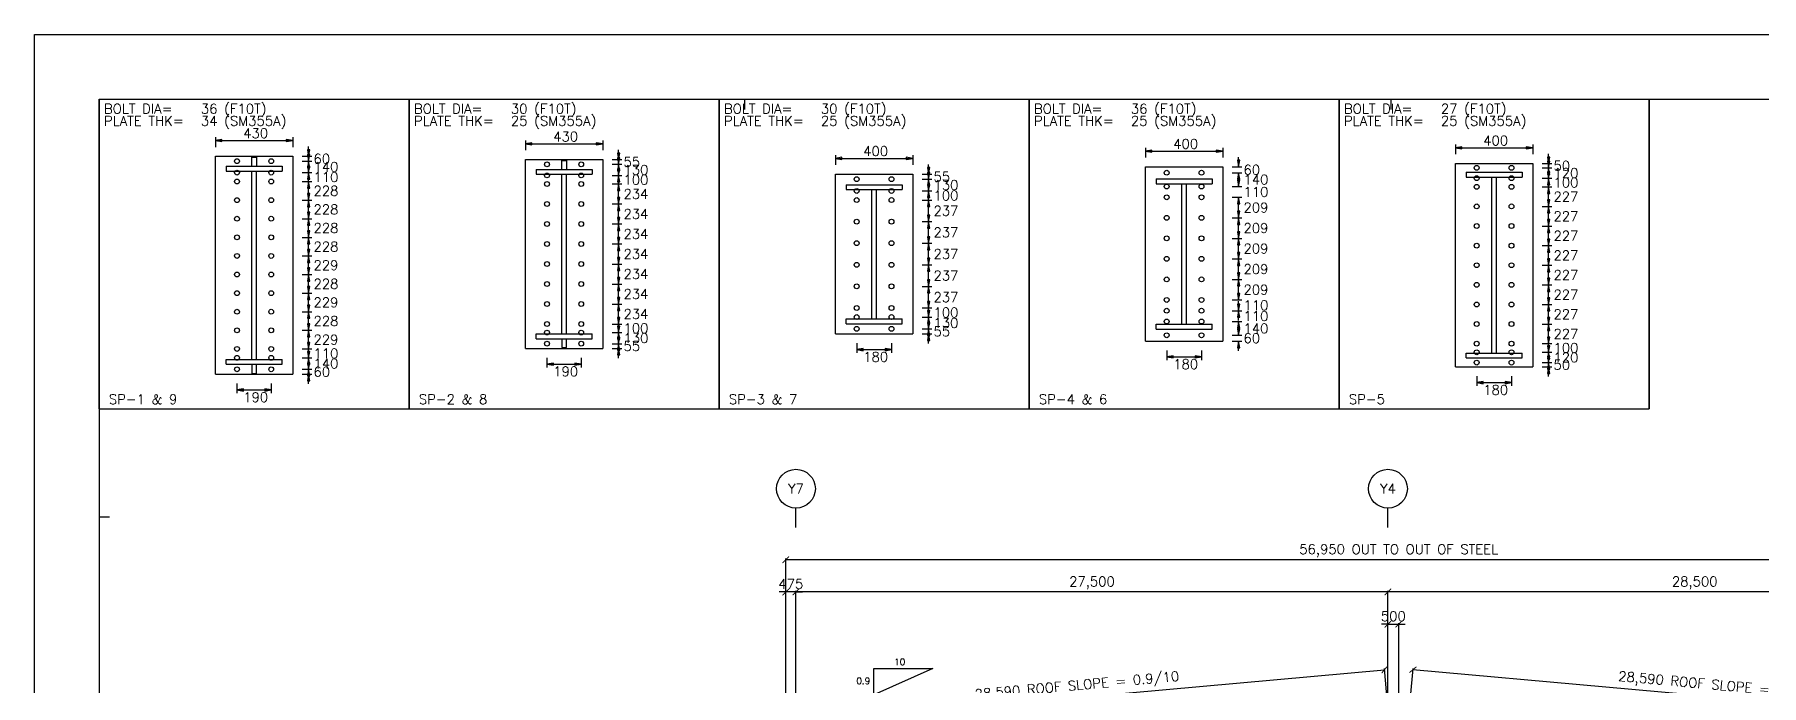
# Model space of a CAD drawing. Header units: metres. Extents: x -297536 to 1852864, y -630451 to -422551.
# Drawn here: x 1592464 to 1672684, y -452803 to -422551 of the extents above; entities that cross this region are included whole.
import ezdxf
from ezdxf.enums import TextEntityAlignment as Align

# ---------------------------------------------------------------- set-up
doc = ezdxf.new("R2010")
doc.units = ezdxf.units.M
doc.header["$LTSCALE"] = 700
doc.linetypes.add('CONTIN', pattern=[0])
for name, color, linetype in [('11', 7, 'CONTIN'), ('2', 2, 'Continuous'), ('DIM', 7, 'Continuous'), ('SYM', 7, 'Continuous'), ('TEX', 3, 'Continuous'), ('된장공장-1$0$WID', 4, 'Continuous')]:
    doc.layers.add(name, color=color, linetype=linetype)
doc.styles.add('HGTXT', font='romans.shx', dxfattribs={"bigfont": 'WHGTXT.shx'})
doc.styles.add('SIMPLEX', font='SIMPLEX')
doc.styles.add('WHGTXT', font='romans.shx', dxfattribs={"bigfont": 'WHGTXT.shx'})
doc.dimstyles.new('KJ', dxfattribs={"dimscale": 700, "dimtxt": 1.5, "dimasz": 1, "dimexe": 0.18, "dimexo": 2, "dimgap": 0.5, "dimtad": 1, "dimdec": 0, "dimzin": 0, "dimdsep": 46, "dimlunit": 6, "dimtxsty": 'HGTXT', "dimblk": 'ARCHTICK', "dimcen": 0.09, "dimclrt": 3, "dimadec": 0, "dimazin": 0, "dimtfac": 1, "dimtdec": 0, "dimtix": 1, "dimtmove": 0, "dimatfit": 0, "dimldrblk": 'OBLIQUE', "dimfxl": 1, "dimtolj": 1, "dimtzin": 0, "dimarcsym": 0})

# ---------------------------------------------------------------- blocks, each defined once
blk = doc.blocks.new('_ArchTick')
at = {"color": 0, "linetype": 'ByBlock', "const_width": 0.15}
blk.add_lwpolyline([(-0.5, -0.5), (0.5, 0.5)], dxfattribs=at)
blk = doc.blocks.new('*D757')
at = {"layer": 'Defpoints', "color": 0, "transparency": 16777216}
for p in [(1655334, -448458), (1655334, -455958), (1683834, -455958)]:
    blk.add_point(p, dxfattribs=at)
at = {"layer": 'DIM', "color": 0, "lineweight": -2, "transparency": 16777216}
for p, q in [((1655334, -455358), (1655334, -448404)), ((1683834, -455358), (1683834, -448404)), ((1683834, -448458), (1655334, -448458))]:
    blk.add_line(p, q, dxfattribs=at)
at = {"layer": 'DIM', "color": 0, "lineweight": -2, "transparency": 16777216, "xscale": 300, "yscale": 300, "zscale": 300, "rotation": 180}
blk.add_blockref('_ArchTick', (1655334, -448458), dxfattribs=at)
at = {"layer": 'DIM', "color": 0, "lineweight": -2, "transparency": 16777216, "xscale": 300, "yscale": 300, "zscale": 300}
blk.add_blockref('_ArchTick', (1683834, -448458), dxfattribs=at)
at = {"layer": 'DIM', "color": 3, "transparency": 16777216, "insert": (1669584, -448040), "char_height": 450, "attachment_point": 5, "style": 'HGTXT'}
blk.add_mtext('\\A1;28,500', dxfattribs=at)
blk = doc.blocks.new('_Oblique')
at = {"color": 0, "linetype": 'ByBlock', "lineweight": -2}
blk.add_line((-0.5, -0.5), (0.5, 0.5), dxfattribs=at)
blk = doc.blocks.new('*D758')
at = {"layer": 'Defpoints', "color": 0, "transparency": 16777216}
for p in [(1627834, -448458), (1627834, -455958), (1655334, -455958)]:
    blk.add_point(p, dxfattribs=at)
at = {"layer": 'DIM', "color": 0, "lineweight": -2, "transparency": 16777216}
for p, q in [((1627834, -455358), (1627834, -448404)), ((1655334, -455358), (1655334, -448404)), ((1655334, -448458), (1627834, -448458))]:
    blk.add_line(p, q, dxfattribs=at)
at = {"layer": 'DIM', "color": 0, "lineweight": -2, "transparency": 16777216, "xscale": 300, "yscale": 300, "zscale": 300, "rotation": 180}
blk.add_blockref('_ArchTick', (1627834, -448458), dxfattribs=at)
at = {"layer": 'DIM', "color": 0, "lineweight": -2, "transparency": 16777216, "xscale": 300, "yscale": 300, "zscale": 300}
blk.add_blockref('_ArchTick', (1655334, -448458), dxfattribs=at)
at = {"layer": 'DIM', "color": 3, "transparency": 16777216, "insert": (1641584, -448040), "char_height": 450, "attachment_point": 5, "style": 'HGTXT'}
blk.add_mtext('\\A1;27,500', dxfattribs=at)
blk = doc.blocks.new('*D759')
at = {"layer": 'Defpoints', "color": 0, "transparency": 16777216}
for p in [(1627359, -448458), (1627359, -455958), (1627834, -455958)]:
    blk.add_point(p, dxfattribs=at)
at = {"layer": 'DIM', "color": 0, "lineweight": -2, "transparency": 16777216}
for p, q in [((1627359, -455358), (1627359, -448404)), ((1627834, -455358), (1627834, -448404)), ((1627359, -448458), (1627059, -448458)), ((1627834, -448458), (1627359, -448458)), ((1627834, -448458), (1628134, -448458))]:
    blk.add_line(p, q, dxfattribs=at)
at = {"layer": 'DIM', "color": 0, "lineweight": -2, "transparency": 16777216, "xscale": 300, "yscale": 300, "zscale": 300}
blk.add_blockref('_ArchTick', (1627359, -448458), dxfattribs=at)
at = {"layer": 'DIM', "color": 0, "lineweight": -2, "transparency": 16777216, "xscale": 300, "yscale": 300, "zscale": 300, "rotation": 180}
blk.add_blockref('_ArchTick', (1627834, -448458), dxfattribs=at)
at = {"layer": 'DIM', "color": 3, "transparency": 16777216, "insert": (1627597, -448083), "char_height": 450, "attachment_point": 5, "style": 'HGTXT'}
blk.add_mtext('\\A1;475', dxfattribs=at)
blk = doc.blocks.new('*D760')
at = {"layer": 'Defpoints', "color": 0, "transparency": 16777216}
for p in [(1627359, -446958), (1627359, -455958), (1684309, -455958)]:
    blk.add_point(p, dxfattribs=at)
at = {"layer": 'DIM', "color": 0, "lineweight": -2, "transparency": 16777216}
for p, q in [((1627359, -455358), (1627359, -446904)), ((1684309, -446958), (1627359, -446958)), ((1684309, -455358), (1684309, -446904))]:
    blk.add_line(p, q, dxfattribs=at)
at = {"layer": 'DIM', "color": 0, "lineweight": -2, "transparency": 16777216, "xscale": 300, "yscale": 300, "zscale": 300, "rotation": 180}
blk.add_blockref('_ArchTick', (1627359, -446958), dxfattribs=at)
at = {"layer": 'DIM', "color": 0, "lineweight": -2, "transparency": 16777216, "xscale": 300, "yscale": 300, "zscale": 300}
blk.add_blockref('_ArchTick', (1684309, -446958), dxfattribs=at)
at = {"layer": 'DIM', "color": 3, "transparency": 16777216, "insert": (1655834, -446540), "char_height": 450, "attachment_point": 5, "style": 'HGTXT'}
blk.add_mtext('\\A1;\\A1;56,950 OUT TO OUT OF STEEL', dxfattribs=at)
blk = doc.blocks.new('*D781')
at = {"layer": 'Defpoints', "color": 0, "transparency": 16777216}
for p in [(1655175, -452071), (1655834, -459395), (1627359, -461958)]:
    blk.add_point(p, dxfattribs=at)
at = {"layer": 'DIM', "color": 0, "lineweight": -2, "transparency": 16777216}
for p, q in [((1626700, -454634), (1655175, -452071)), ((1655781, -458798), (1655170, -452018)), ((1627306, -461361), (1626695, -454580))]:
    blk.add_line(p, q, dxfattribs=at)
at = {"layer": 'DIM', "color": 0, "lineweight": -2, "transparency": 16777216, "xscale": 300, "yscale": 300, "zscale": 300}
for p, rotation in [((1655175, -452071), 5.142764556899424), ((1626700, -454634), 185.1427645568994)]:
    blk.add_blockref('_ArchTick', p, dxfattribs=dict(at, rotation=rotation))
at = {"layer": 'DIM', "color": 3, "transparency": 16777216, "insert": (1640893, -452862), "char_height": 450, "attachment_point": 5, "rotation": 5.14276, "style": 'HGTXT'}
blk.add_mtext('\\A1;\\A1;28,590 ROOF SLOPE = 0.9/10', dxfattribs=at)
blk = doc.blocks.new('*D786')
at = {"layer": 'Defpoints', "color": 0, "transparency": 16777216}
for p in [(1656493, -452071), (1655834, -459395), (1684309, -461958)]:
    blk.add_point(p, dxfattribs=at)
at = {"layer": 'DIM', "color": 0, "lineweight": -2, "transparency": 16777216}
for p, q in [((1655888, -458798), (1656498, -452018)), ((1684968, -454634), (1656493, -452071)), ((1684363, -461361), (1684973, -454580))]:
    blk.add_line(p, q, dxfattribs=at)
at = {"layer": 'DIM', "color": 0, "lineweight": -2, "transparency": 16777216, "xscale": 300, "yscale": 300, "zscale": 300}
for p, rotation in [((1656493, -452071), 174.8572354431005), ((1684968, -454634), 354.8572354431006)]:
    blk.add_blockref('_ArchTick', p, dxfattribs=dict(at, rotation=rotation))
at = {"layer": 'DIM', "color": 3, "transparency": 16777216, "insert": (1670775, -452862), "char_height": 450, "attachment_point": 5, "rotation": 354.85724, "style": 'HGTXT'}
blk.add_mtext('\\A1;\\A1;28,590 ROOF SLOPE = 0.9/10', dxfattribs=at)
blk = doc.blocks.new('*D881')
at = {"layer": 'Defpoints', "color": 0, "transparency": 16777216}
for p in [(1655834, -449958), (1655334, -455958), (1655834, -455958)]:
    blk.add_point(p, dxfattribs=at)
at = {"layer": 'DIM', "color": 0, "lineweight": -2, "transparency": 16777216}
for p, q in [((1655334, -449958), (1655034, -449958)), ((1655334, -455358), (1655334, -449904)), ((1655334, -449958), (1655834, -449958)), ((1655834, -455358), (1655834, -449904)), ((1655834, -449958), (1656134, -449958))]:
    blk.add_line(p, q, dxfattribs=at)
at = {"layer": 'DIM', "color": 0, "lineweight": -2, "transparency": 16777216, "xscale": 300, "yscale": 300, "zscale": 300}
blk.add_blockref('_ArchTick', (1655334, -449958), dxfattribs=at)
at = {"layer": 'DIM', "color": 0, "lineweight": -2, "transparency": 16777216, "xscale": 300, "yscale": 300, "zscale": 300, "rotation": 180}
blk.add_blockref('_ArchTick', (1655834, -449958), dxfattribs=at)
at = {"layer": 'DIM', "color": 3, "transparency": 16777216, "insert": (1655584, -449583), "char_height": 450, "attachment_point": 5, "style": 'HGTXT'}
blk.add_mtext('\\A1;500', dxfattribs=at)
blk = doc.blocks.new('ARROWF')
for p, q in [((0, 0), (-307, 51)), ((-307, 51), (-307, -51)), ((-307, -51), (0, 0))]:
    blk.add_line(p, q)
blk = doc.blocks.new('Form01')
at = {"ltscale": 0.015}
blk.add_lwpolyline([(0, 0), (420, 0), (420, -297), (0, -297)], close=True, dxfattribs=at)
at = {"layer": '된장공장-1$0$WID', "ltscale": 250}
for p, q in [((10, -10), (10, -287)), ((10, -10), (410, -10)), ((110, -11.62), (110, -10)), ((210, -10), (210, -11.62)), ((11.62, -74.77), (10, -74.77))]:
    blk.add_line(p, q, dxfattribs=at)

msp = doc.modelspace()

# ---------------------------------------------------------------- linework, layer by layer
for p, q in [((1595464.2, -439951), (1595464.2, -425550.9)), ((1595464.2, -425550.9), (1609864.4, -425550.9)), ((1609864.4, -439951), (1609864.4, -425550.9)), ((1609864.4, -425550.9), (1624264.6, -425550.9)), ((1609864.4, -425550.9), (1609864.4, -439951)), ((1624264.6, -439951), (1624264.6, -425550.9)), ((1624264.6, -425550.9), (1638664.8, -425550.9)), ((1624264.6, -425550.9), (1624264.6, -439951)), ((1638664.7, -439951), (1638664.7, -425550.9)), ((1638664.7, -425550.9), (1653064.9, -425550.9)), ((1638664.8, -425550.9), (1638664.8, -439951)), ((1653064.9, -439951), (1653064.9, -425550.9)), ((1653064.9, -425550.9), (1667465.1, -425550.9)), ((1653064.9, -425550.9), (1653064.9, -439951)), ((1667465.1, -439951), (1667465.1, -425550.9)), ((1667465.1, -425550.9), (1667465.1, -439951)), ((1600864.2, -438335.5), (1600864.2, -428210.3)), ((1600864.2, -428210.3), (1604464.3, -428210.3)), ((1602551.8, -428675.7), (1602551.8, -428248.8)), ((1602551.8, -428248.8), (1602776.8, -428248.8)), ((1602776.8, -428248.8), (1602776.8, -428675.7)), ((1604464.3, -428210.3), (1604464.3, -438335.5)), ((1615264.4, -437138.5), (1615264.4, -428363.4)), ((1615264.4, -428363.4), (1618864.5, -428363.4)), ((1618864.5, -428363.4), (1618864.5, -437138.5)), ((1601366.6, -428675.7), (1603962, -428675.7)), ((1601366.6, -428675.7), (1601366.6, -428900.7)), ((1601366.6, -428900.7), (1603962, -428900.7)), ((1602551.8, -437652.6), (1602551.8, -428900.7)), ((1602776.8, -437652.6), (1602776.8, -428900.7)), ((1603962, -428675.7), (1603962, -428900.7)), ((1615766.8, -428820.8), (1618362.2, -428820.8)), ((1615766.8, -428820.8), (1615766.8, -429045.8)), ((1615766.8, -429045.8), (1618362.2, -429045.8)), ((1616952, -428820.8), (1616952, -428403.8)), ((1616952, -428403.8), (1617177, -428403.8)), ((1616952, -436464), (1616952, -429045.8)), ((1617177, -428403.8), (1617177, -428820.8)), ((1617177, -436464), (1617177, -429045.8)), ((1618362.2, -428820.8), (1618362.2, -429045.8)), ((1629664.6, -436463.5), (1629664.6, -429038.4)), ((1629664.6, -429038.4), (1633264.7, -429038.4)), ((1633264.7, -429038.4), (1633264.7, -436463.5)), ((1644064.8, -436801), (1644064.8, -428700.9)), ((1644064.8, -428700.9), (1647664.9, -428700.9)), ((1647664.9, -428700.9), (1647664.9, -436801)), ((1658465, -437998), (1658465, -428547.8)), ((1658465, -428547.8), (1662065.1, -428547.8)), ((1658960, -428951.9), (1661570.1, -428951.9)), ((1658960, -428951.9), (1658960, -429176.9)), ((1658960, -429176.9), (1661570.1, -429176.9)), ((1660152.5, -437356.5), (1660152.5, -429176.9)), ((1660377.5, -437356.5), (1660377.5, -429176.9)), ((1661570.1, -428951.9), (1661570.1, -429176.9)), ((1662065.1, -428547.8), (1662065.1, -437998)), ((1630159.6, -429528.9), (1632769.7, -429528.9)), ((1630159.6, -429528.9), (1630159.6, -429753.9)), ((1630159.6, -429753.9), (1632769.7, -429753.9)), ((1631352.2, -435765.3), (1631352.2, -429753.9)), ((1631577.2, -435765.3), (1631577.2, -429753.9)), ((1632769.7, -429528.9), (1632769.7, -429753.9)), ((1644559.8, -429261.9), (1647169.9, -429261.9)), ((1644559.8, -429261.9), (1644559.8, -429486.9)), ((1644559.8, -429486.9), (1647169.9, -429486.9)), ((1645752.3, -436015), (1645752.3, -429486.9)), ((1645977.3, -436015), (1645977.3, -429486.9)), ((1647169.9, -429261.9), (1647169.9, -429486.9)), ((1630159.6, -435765.3), (1632769.7, -435765.3)), ((1630159.6, -435990.3), (1630159.6, -435765.3)), ((1630159.6, -435990.3), (1632769.7, -435990.3)), ((1632769.7, -435990.3), (1632769.7, -435765.3)), ((1644559.8, -436015), (1647169.9, -436015)), ((1644559.8, -436240), (1644559.8, -436015)), ((1644559.8, -436240), (1647169.9, -436240)), ((1647169.9, -436240), (1647169.9, -436015)), ((1615264.4, -437138.5), (1618864.5, -437138.5)), ((1615766.8, -436464), (1618362.2, -436464)), ((1615766.8, -436689), (1615766.8, -436464)), ((1615766.8, -436689), (1618362.2, -436689)), ((1616952, -436689), (1616952, -437098.1)), ((1616952, -437098.1), (1617177, -437098.1)), ((1617177, -437098.1), (1617177, -436689)), ((1618362.2, -436689), (1618362.2, -436464)), ((1629664.6, -436463.5), (1633264.7, -436463.5)), ((1644064.8, -436801), (1647664.9, -436801)), ((1601366.6, -437652.6), (1603962, -437652.6)), ((1601366.6, -437877.6), (1601366.6, -437652.6)), ((1601366.6, -437877.6), (1603962, -437877.6)), ((1602551.8, -437877.6), (1602551.8, -438297)), ((1602776.8, -438297), (1602776.8, -437877.6)), ((1603962, -437877.6), (1603962, -437652.6)), ((1658465, -437998), (1662065.1, -437998)), ((1658960, -437356.5), (1661570.1, -437356.5)), ((1658960, -437581.5), (1658960, -437356.5)), ((1658960, -437581.5), (1661570.1, -437581.5)), ((1661570.1, -437581.5), (1661570.1, -437356.5)), ((1600864.2, -438335.5), (1604464.3, -438335.5)), ((1602551.8, -438297), (1602776.8, -438297)), ((1595464.2, -439951), (1609864.4, -439951)), ((1609864.4, -439951), (1624264.6, -439951)), ((1624264.6, -439951), (1638664.8, -439951)), ((1638664.7, -439951), (1653064.9, -439951)), ((1653064.9, -439951), (1667465.1, -439951))]:
    msp.add_line(p, q)
msp.add_lwpolyline([(1631459.2, -452021.8), (1634193.6, -452021.8), (1634193.6, -452021.8), (1631459.2, -453241.4)], close=True)
for centre in [(1601868.9, -428437.3), (1603459.6, -428437.3), (1601868.9, -428967), (1603459.6, -428967), (1616269.1, -428582.2), (1616269.1, -429099.3), (1617859.8, -428582.2), (1617859.8, -429099.3), (1630654.6, -429271), (1632274.7, -429271), (1645054.8, -428974.5), (1646674.9, -428974.5), (1659455, -428748), (1659455, -429228.3), (1661075, -428748), (1661075, -429228.3), (1601868.9, -429383.2), (1603459.6, -429383.2), (1616269.1, -429497), (1617859.8, -429497), (1630654.6, -429820.7), (1632274.7, -429820.7), (1645054.8, -429613.1), (1646674.9, -429613.1), (1659455, -429628.5), (1661075, -429628.5), (1601868.9, -430247.6), (1603459.6, -430247.6), (1616269.1, -430426.7), (1617859.8, -430426.7), (1630654.6, -430243.5), (1632274.7, -430243.5), (1645054.8, -430114.8), (1646674.9, -430114.8), (1659455, -430539.6), (1661075, -430539.6), (1601868.9, -431111.9), (1603459.6, -431111.9), (1616269.1, -431356.3), (1617859.8, -431356.3), (1630654.6, -431246.5), (1632274.7, -431246.5), (1645054.8, -431068.9), (1646674.9, -431068.9), (1659455, -431450.7), (1661075, -431450.7), (1601868.9, -431976.3), (1603459.6, -431976.3), (1616269.1, -432286), (1617859.8, -432286), (1630654.6, -432249.5), (1632274.7, -432249.5), (1645054.8, -432023), (1646674.9, -432023), (1659455, -432361.7), (1661075, -432361.7), (1601868.9, -432840.6), (1603459.6, -432840.6), (1616269.1, -433215.7), (1617859.8, -433215.7), (1630654.6, -433252.6), (1632274.7, -433252.6), (1645054.8, -432977.2), (1646674.9, -432977.2), (1659455, -433272.9), (1661075, -433272.9), (1601868.9, -433705.2), (1603459.6, -433705.2), (1645054.8, -433931.3), (1646674.9, -433931.3), (1601868.9, -434569.3), (1603459.6, -434569.3), (1616269.1, -434145.3), (1617859.8, -434145.3), (1630654.6, -434255.4), (1632274.7, -434255.4), (1645054.8, -434885.4), (1646674.9, -434885.4), (1659455, -434183.9), (1661075, -434183.9), (1601868.9, -435433.9), (1603459.6, -435433.9), (1616269.1, -435074.9), (1617859.8, -435074.9), (1630654.6, -435258.4), (1630654.6, -435681.2), (1632274.7, -435258.4), (1632274.7, -435681.2), (1645054.8, -435387.1), (1646674.9, -435387.1), (1659455, -435094.9), (1661075, -435094.9), (1601868.9, -436298), (1603459.6, -436298), (1616269.1, -436004.9), (1616269.1, -436402.6), (1617859.8, -436004.9), (1617859.8, -436402.6), (1630654.6, -436230.9), (1632274.7, -436230.9), (1645054.8, -435888.8), (1646674.9, -435888.8), (1659455, -436005.9), (1661075, -436005.9), (1601868.9, -437162.6), (1603459.6, -437162.6), (1616269.1, -436919.7), (1617859.8, -436919.7), (1645054.8, -436527.4), (1646674.9, -436527.4), (1659455, -436917.3), (1661075, -436917.3), (1601868.9, -437578.7), (1601868.9, -438108.4), (1603459.6, -437578.7), (1603459.6, -438108.4), (1659455, -437317.5), (1659455, -437797.8), (1661075, -437317.5), (1661075, -437797.8)]:
    msp.add_circle(centre, 112.5)
at = {"layer": '2'}
for p, q in [((1600864.2, -427328.3), (1600864.2, -427778.3)), ((1600864.2, -427478.3), (1604464.3, -427478.3)), ((1604464.3, -427328.3), (1604464.3, -427778.3)), ((1615264.4, -427481.4), (1615264.4, -427931.4)), ((1618864.5, -427481.4), (1618864.5, -427931.4)), ((1604896.3, -428210.3), (1605346.3, -428210.3)), ((1605196.3, -428210.3), (1605196.3, -427760.8)), ((1605196.3, -428437.3), (1605196.3, -427987.8)), ((1615264.4, -427631.4), (1618864.5, -427631.4)), ((1619296.5, -428363.4), (1619746.5, -428363.4)), ((1619596.5, -428363.4), (1619596.5, -427913.8)), ((1619596.5, -428582.2), (1619596.5, -428132.6)), ((1629664.6, -428156.4), (1629664.6, -428606.4)), ((1629664.6, -428306.4), (1633264.7, -428306.4)), ((1633264.7, -428156.4), (1633264.7, -428606.4)), ((1644064.8, -427818.9), (1644064.8, -428268.9)), ((1644064.8, -427968.9), (1647664.9, -427968.9)), ((1647664.9, -427818.9), (1647664.9, -428268.9)), ((1648396.9, -428700.9), (1648396.9, -428251.3)), ((1658465, -427665.8), (1658465, -428115.8)), ((1658465, -427815.8), (1662065.1, -427815.8)), ((1662065.1, -427665.8), (1662065.1, -428115.8)), ((1662797.1, -428547.8), (1662797.1, -428098.3)), ((1662797.1, -428748), (1662797.1, -428298.4)), ((1604896.3, -428437.3), (1605346.3, -428437.3)), ((1604896.3, -428437.3), (1605346.3, -428437.3)), ((1604896.3, -428967), (1605346.3, -428967)), ((1604896.3, -428967), (1605346.3, -428967)), ((1605196.3, -428886.9), (1605196.3, -428437.3)), ((1605196.3, -428967), (1605196.3, -428517.5)), ((1605196.3, -429416.6), (1605196.3, -428967)), ((1619296.5, -428582.2), (1619746.5, -428582.2)), ((1619296.5, -428582.2), (1619746.5, -428582.2)), ((1619296.5, -429099.3), (1619746.5, -429099.3)), ((1619296.5, -429099.3), (1619746.5, -429099.3)), ((1619596.5, -429031.7), (1619596.5, -428582.2)), ((1619596.5, -429099.3), (1619596.5, -428649.7)), ((1619596.5, -429548.8), (1619596.5, -429099.3)), ((1633696.7, -429038.4), (1634146.7, -429038.4)), ((1633996.7, -429038.4), (1633996.7, -428588.8)), ((1633996.7, -429271), (1633996.7, -428821.4)), ((1648096.9, -428700.9), (1648546.9, -428700.9)), ((1648096.9, -428974.5), (1648546.9, -428974.5)), ((1648096.9, -428974.5), (1648546.9, -428974.5)), ((1648396.9, -429613.1), (1648396.9, -428974.5)), ((1648396.9, -429424.1), (1648396.9, -428974.5)), ((1648396.9, -429613.1), (1648396.9, -429163.5)), ((1662497.1, -428547.8), (1662947.1, -428547.8)), ((1662497.1, -428748), (1662947.1, -428748)), ((1662497.1, -428748), (1662947.1, -428748)), ((1662797.1, -429197.5), (1662797.1, -428748)), ((1662797.1, -429228.3), (1662797.1, -428778.7)), ((1604896.3, -429383.2), (1605346.3, -429383.2)), ((1604896.3, -429383.2), (1605346.3, -429383.2)), ((1605196.3, -430247.6), (1605196.3, -429383.2)), ((1605196.3, -429832.8), (1605196.3, -429383.2)), ((1619296.5, -429497), (1619746.5, -429497)), ((1619296.5, -429497), (1619746.5, -429497)), ((1619596.5, -430426.7), (1619596.5, -429497)), ((1619596.5, -429946.6), (1619596.5, -429497)), ((1633696.7, -429271), (1634146.7, -429271)), ((1633696.7, -429271), (1634146.7, -429271)), ((1633696.7, -429820.7), (1634146.7, -429820.7)), ((1633696.7, -429820.7), (1634146.7, -429820.7)), ((1633996.7, -429720.5), (1633996.7, -429271)), ((1633996.7, -429820.7), (1633996.7, -429371.1)), ((1633996.7, -430270.2), (1633996.7, -429820.7)), ((1648096.9, -429613.1), (1648546.9, -429613.1)), ((1648096.9, -429613.1), (1648546.9, -429613.1)), ((1662497.1, -429228.3), (1662947.1, -429228.3)), ((1662497.1, -429228.3), (1662947.1, -429228.3)), ((1662497.1, -429628.5), (1662947.1, -429628.5)), ((1662497.1, -429628.5), (1662947.1, -429628.5)), ((1662797.1, -429677.8), (1662797.1, -429228.3)), ((1662797.1, -430539.6), (1662797.1, -429628.5)), ((1662797.1, -430078.1), (1662797.1, -429628.5)), ((1604896.3, -430247.6), (1605346.3, -430247.6)), ((1604896.3, -430247.6), (1605346.3, -430247.6)), ((1605196.3, -431111.9), (1605196.3, -430247.6)), ((1619296.5, -430426.7), (1619746.5, -430426.7)), ((1619296.5, -430426.7), (1619746.5, -430426.7)), ((1619596.5, -431356.3), (1619596.5, -430426.7)), ((1633696.7, -430243.5), (1634146.7, -430243.5)), ((1633696.7, -430243.5), (1634146.7, -430243.5)), ((1633996.7, -431246.5), (1633996.7, -430243.5)), ((1633996.7, -430693.1), (1633996.7, -430243.5)), ((1648096.9, -430114.8), (1648546.9, -430114.8)), ((1648096.9, -430114.8), (1648546.9, -430114.8)), ((1648396.9, -431068.9), (1648396.9, -430114.8)), ((1648396.9, -430564.3), (1648396.9, -430114.8)), ((1662497.1, -430539.6), (1662947.1, -430539.6)), ((1662497.1, -430539.6), (1662947.1, -430539.6)), ((1662797.1, -431450.7), (1662797.1, -430539.6)), ((1604896.3, -431111.9), (1605346.3, -431111.9)), ((1604896.3, -431111.9), (1605346.3, -431111.9)), ((1605196.3, -431976.3), (1605196.3, -431111.9)), ((1619296.5, -431356.3), (1619746.5, -431356.3)), ((1619296.5, -431356.3), (1619746.5, -431356.3)), ((1619596.5, -432286), (1619596.5, -431356.3)), ((1633696.7, -431246.5), (1634146.7, -431246.5)), ((1633696.7, -431246.5), (1634146.7, -431246.5)), ((1633996.7, -432249.5), (1633996.7, -431246.5)), ((1648096.9, -431068.9), (1648546.9, -431068.9)), ((1648096.9, -431068.9), (1648546.9, -431068.9)), ((1648396.9, -432023), (1648396.9, -431068.9)), ((1662497.1, -431450.7), (1662947.1, -431450.7)), ((1662497.1, -431450.7), (1662947.1, -431450.7)), ((1662797.1, -432361.7), (1662797.1, -431450.7)), ((1604896.3, -431976.3), (1605346.3, -431976.3)), ((1604896.3, -431976.3), (1605346.3, -431976.3)), ((1605196.3, -432840.6), (1605196.3, -431976.3)), ((1619296.5, -432286), (1619746.5, -432286)), ((1619296.5, -432286), (1619746.5, -432286)), ((1619596.5, -433215.7), (1619596.5, -432286)), ((1633696.7, -432249.5), (1634146.7, -432249.5)), ((1633696.7, -432249.5), (1634146.7, -432249.5)), ((1633996.7, -433252.6), (1633996.7, -432249.5)), ((1648096.9, -432023), (1648546.9, -432023)), ((1648096.9, -432023), (1648546.9, -432023)), ((1648396.9, -432977.2), (1648396.9, -432023)), ((1662497.1, -432361.7), (1662947.1, -432361.7)), ((1662497.1, -432361.7), (1662947.1, -432361.7)), ((1662797.1, -433272.9), (1662797.1, -432361.7)), ((1604896.3, -432840.6), (1605346.3, -432840.6)), ((1604896.3, -432840.6), (1605346.3, -432840.6)), ((1605196.3, -433705.2), (1605196.3, -432840.6)), ((1648096.9, -432977.2), (1648546.9, -432977.2)), ((1648096.9, -432977.2), (1648546.9, -432977.2)), ((1648396.9, -433931.3), (1648396.9, -432977.2)), ((1604896.3, -433705.2), (1605346.3, -433705.2)), ((1604896.3, -433705.2), (1605346.3, -433705.2)), ((1605196.3, -434569.3), (1605196.3, -433705.2)), ((1619296.5, -433215.7), (1619746.5, -433215.7)), ((1619296.5, -433215.7), (1619746.5, -433215.7)), ((1619596.5, -434145.3), (1619596.5, -433215.7)), ((1633696.7, -433252.6), (1634146.7, -433252.6)), ((1633696.7, -433252.6), (1634146.7, -433252.6)), ((1633996.7, -434255.4), (1633996.7, -433252.6)), ((1648096.9, -433931.3), (1648546.9, -433931.3)), ((1648096.9, -433931.3), (1648546.9, -433931.3)), ((1648396.9, -434885.4), (1648396.9, -433931.3)), ((1662497.1, -433272.9), (1662947.1, -433272.9)), ((1662497.1, -433272.9), (1662947.1, -433272.9)), ((1662797.1, -434183.9), (1662797.1, -433272.9)), ((1604896.3, -434569.3), (1605346.3, -434569.3)), ((1604896.3, -434569.3), (1605346.3, -434569.3)), ((1605196.3, -435433.9), (1605196.3, -434569.3)), ((1619296.5, -434145.3), (1619746.5, -434145.3)), ((1619296.5, -434145.3), (1619746.5, -434145.3)), ((1619596.5, -435074.9), (1619596.5, -434145.3)), ((1633696.7, -434255.4), (1634146.7, -434255.4)), ((1633696.7, -434255.4), (1634146.7, -434255.4)), ((1633996.7, -435258.4), (1633996.7, -434255.4)), ((1648396.9, -434885.4), (1648396.9, -434435.9)), ((1662497.1, -434183.9), (1662947.1, -434183.9)), ((1662497.1, -434183.9), (1662947.1, -434183.9)), ((1662797.1, -435094.9), (1662797.1, -434183.9)), ((1604896.3, -435433.9), (1605346.3, -435433.9)), ((1604896.3, -435433.9), (1605346.3, -435433.9)), ((1605196.3, -436298), (1605196.3, -435433.9)), ((1619296.5, -435074.9), (1619746.5, -435074.9)), ((1619296.5, -435074.9), (1619746.5, -435074.9)), ((1619596.5, -436004.9), (1619596.5, -435074.9)), ((1619596.5, -436004.9), (1619596.5, -435555.3)), ((1633696.7, -435258.4), (1634146.7, -435258.4)), ((1633696.7, -435258.4), (1634146.7, -435258.4)), ((1633996.7, -435258.4), (1633996.7, -434808.8)), ((1633996.7, -435681.2), (1633996.7, -435231.7)), ((1648096.9, -434885.4), (1648546.9, -434885.4)), ((1648096.9, -434885.4), (1648546.9, -434885.4)), ((1648096.9, -435387.1), (1648546.9, -435387.1)), ((1648096.9, -435387.1), (1648546.9, -435387.1)), ((1648396.9, -435387.1), (1648396.9, -434937.6)), ((1648396.9, -435836.7), (1648396.9, -435387.1)), ((1662497.1, -435094.9), (1662947.1, -435094.9)), ((1662497.1, -435094.9), (1662947.1, -435094.9)), ((1662797.1, -436005.9), (1662797.1, -435094.9)), ((1604896.3, -436298), (1605346.3, -436298)), ((1604896.3, -436298), (1605346.3, -436298)), ((1605196.3, -437162.6), (1605196.3, -436298)), ((1619296.5, -436004.9), (1619746.5, -436004.9)), ((1619296.5, -436004.9), (1619746.5, -436004.9)), ((1619596.5, -436402.6), (1619596.5, -435953.1)), ((1633696.7, -435681.2), (1634146.7, -435681.2)), ((1633696.7, -435681.2), (1634146.7, -435681.2)), ((1633696.7, -436230.9), (1634146.7, -436230.9)), ((1633696.7, -436230.9), (1634146.7, -436230.9)), ((1633996.7, -436130.8), (1633996.7, -435681.2)), ((1633996.7, -436230.9), (1633996.7, -435781.4)), ((1633996.7, -436680.5), (1633996.7, -436230.9)), ((1648096.9, -435888.8), (1648546.9, -435888.8)), ((1648096.9, -435888.8), (1648546.9, -435888.8)), ((1648396.9, -436527.4), (1648396.9, -435888.8)), ((1648396.9, -436338.4), (1648396.9, -435888.8)), ((1648396.9, -436527.4), (1648396.9, -436077.8)), ((1662497.1, -436005.9), (1662947.1, -436005.9)), ((1662497.1, -436005.9), (1662947.1, -436005.9)), ((1662797.1, -436917.3), (1662797.1, -436005.9)), ((1604896.3, -437162.6), (1605346.3, -437162.6)), ((1604896.3, -437162.6), (1605346.3, -437162.6)), ((1605196.3, -437162.6), (1605196.3, -436713)), ((1605196.3, -437578.7), (1605196.3, -437129.2)), ((1619296.5, -436402.6), (1619746.5, -436402.6)), ((1619296.5, -436402.6), (1619746.5, -436402.6)), ((1619296.5, -436919.7), (1619746.5, -436919.7)), ((1619296.5, -436919.7), (1619746.5, -436919.7)), ((1619296.5, -437138.5), (1619746.5, -437138.5)), ((1619596.5, -436852.2), (1619596.5, -436402.6)), ((1619596.5, -436919.7), (1619596.5, -436470.2)), ((1619596.5, -437369.3), (1619596.5, -436919.7)), ((1619596.5, -437588.1), (1619596.5, -437138.5)), ((1630654.6, -436895.5), (1630654.6, -437345.5)), ((1630654.6, -437195.5), (1632274.7, -437195.5)), ((1632274.7, -436895.5), (1632274.7, -437345.5)), ((1633696.7, -436463.5), (1634146.7, -436463.5)), ((1633996.7, -436913.1), (1633996.7, -436463.5)), ((1648096.9, -436527.4), (1648546.9, -436527.4)), ((1648096.9, -436527.4), (1648546.9, -436527.4)), ((1648096.9, -436801), (1648546.9, -436801)), ((1648396.9, -437250.6), (1648396.9, -436801)), ((1662497.1, -436917.3), (1662947.1, -436917.3)), ((1662497.1, -436917.3), (1662947.1, -436917.3)), ((1662797.1, -436917.3), (1662797.1, -436467.7)), ((1662797.1, -437317.5), (1662797.1, -436868)), ((1604896.3, -437578.7), (1605346.3, -437578.7)), ((1604896.3, -437578.7), (1605346.3, -437578.7)), ((1605196.3, -438028.3), (1605196.3, -437578.7)), ((1605196.3, -438108.4), (1605196.3, -437658.9)), ((1616269.1, -437570.5), (1616269.1, -438020.5)), ((1616269.1, -437870.5), (1617859.8, -437870.5)), ((1617859.8, -437570.5), (1617859.8, -438020.5)), ((1645054.8, -437233), (1645054.8, -437683)), ((1645054.8, -437533), (1646674.9, -437533)), ((1646674.9, -437233), (1646674.9, -437683)), ((1662497.1, -437317.5), (1662947.1, -437317.5)), ((1662497.1, -437317.5), (1662947.1, -437317.5)), ((1662497.1, -437797.8), (1662947.1, -437797.8)), ((1662497.1, -437797.8), (1662947.1, -437797.8)), ((1662497.1, -437998), (1662947.1, -437998)), ((1662797.1, -437767.1), (1662797.1, -437317.5)), ((1662797.1, -437797.8), (1662797.1, -437348.3)), ((1662797.1, -438247.4), (1662797.1, -437797.8)), ((1662797.1, -438447.5), (1662797.1, -437998)), ((1601868.9, -438767.5), (1601868.9, -439217.5)), ((1603459.6, -438767.5), (1603459.6, -439217.5)), ((1604896.3, -438108.4), (1605346.3, -438108.4)), ((1604896.3, -438108.4), (1605346.3, -438108.4)), ((1604896.3, -438335.5), (1605346.3, -438335.5)), ((1605196.3, -438558), (1605196.3, -438108.4)), ((1605196.3, -438785), (1605196.3, -438335.5)), ((1659455, -438430), (1659455, -438880)), ((1659455, -438730), (1661075, -438730)), ((1661075, -438430), (1661075, -438880)), ((1601868.9, -439067.5), (1603459.6, -439067.5))]:
    msp.add_line(p, q, dxfattribs=at)
at = {"layer": 'SYM'}
for p, q in [((1627834.3, -445458.2), (1627834.3, -444558.2)), ((1655334.3, -445458.2), (1655334.3, -444558.2))]:
    msp.add_line(p, q, dxfattribs=at)
for centre in [(1627834.3, -443658.2), (1655334.3, -443658.2)]:
    msp.add_circle(centre, 900, dxfattribs=at)

# ---------------------------------------------------------------- block references
at = {"xscale": 300, "yscale": 300, "zscale": 300}
msp.add_blockref('Form01', (1592464.2, -422550.9), dxfattribs=at)
at = {"layer": '2', "xscale": 0.989500792444846, "yscale": 0.989500792444846, "zscale": 0.989500792444846}
for p, rotation in [((1600864.2, -427478.3), 180), ((1605196.3, -428210.3), 270), ((1605196.3, -428437.3), 270), ((1615264.4, -427631.4), 180), ((1619596.5, -428363.4), 270), ((1619596.5, -428582.2), 270), ((1629664.6, -428306.4), 180), ((1644064.8, -427968.9), 180), ((1658465, -427815.8), 180), ((1662797.1, -428547.8), 270), ((1605196.3, -428437.3), 90), ((1605196.3, -428967), 270), ((1605196.3, -428967), 90), ((1619596.5, -428582.2), 90), ((1619596.5, -429099.3), 270), ((1619596.5, -429099.3), 90), ((1633996.7, -429038.4), 270), ((1633996.7, -429271), 270), ((1648396.9, -428700.9), 270), ((1648396.9, -428974.5), 89.99998470000001), ((1648396.9, -428974.5), 90), ((1662797.1, -428748), 270), ((1662797.1, -428748), 90), ((1662797.1, -429228.3), 270), ((1605196.3, -429383.2), 89.99998470000001), ((1605196.3, -429383.2), 90), ((1605196.3, -430247.6), 270), ((1619596.5, -429497), 89.99998470000001), ((1619596.5, -429497), 90), ((1633996.7, -429271), 90), ((1633996.7, -429820.7), 270), ((1633996.7, -429820.7), 90), ((1648396.9, -429613.1), 270), ((1648396.9, -429613.1), 270), ((1662797.1, -429228.3), 90), ((1662797.1, -429628.5), 89.99998470000001), ((1662797.1, -429628.5), 90), ((1605196.3, -430247.6), 89.99998470000001), ((1619596.5, -430426.7), 270), ((1619596.5, -430426.7), 89.99998470000001), ((1633996.7, -430243.5), 89.99998470000001), ((1633996.7, -430243.5), 90), ((1648396.9, -430114.8), 89.99998470000001), ((1648396.9, -430114.8), 90), ((1648396.9, -431068.9), 270), ((1662797.1, -430539.6), 270), ((1662797.1, -430539.6), 89.99998470000001), ((1605196.3, -431111.9), 270), ((1605196.3, -431111.9), 89.99998470000001), ((1619596.5, -431356.3), 270), ((1619596.5, -431356.3), 89.99998470000001), ((1633996.7, -431246.5), 270), ((1633996.7, -431246.5), 89.99998470000001), ((1648396.9, -431068.9), 89.99998470000001), ((1662797.1, -431450.7), 270), ((1662797.1, -431450.7), 89.99998470000001), ((1605196.3, -431976.3), 270), ((1605196.3, -431976.3), 89.99998470000001), ((1619596.5, -432286), 270), ((1619596.5, -432286), 89.99998470000001), ((1633996.7, -432249.5), 270), ((1633996.7, -432249.5), 89.99998470000001), ((1648396.9, -432023), 270), ((1648396.9, -432023), 89.99998470000001), ((1662797.1, -432361.7), 270), ((1662797.1, -432361.7), 89.99998470000001), ((1605196.3, -432840.6), 270), ((1605196.3, -432840.6), 89.99998470000001), ((1619596.5, -433215.7), 270), ((1633996.7, -433252.6), 270), ((1648396.9, -432977.2), 270), ((1648396.9, -432977.2), 89.99998470000001), ((1662797.1, -433272.9), 270), ((1605196.3, -433705.2), 270), ((1605196.3, -433705.2), 89.99998470000001), ((1619596.5, -433215.7), 89.99998470000001), ((1619596.5, -434145.3), 270), ((1633996.7, -433252.6), 89.99998470000001), ((1633996.7, -434255.4), 270), ((1648396.9, -433931.3), 270), ((1648396.9, -433931.3), 89.99998470000001), ((1662797.1, -433272.9), 89.99998470000001), ((1662797.1, -434183.9), 270), ((1605196.3, -434569.3), 270), ((1605196.3, -434569.3), 89.99998470000001), ((1619596.5, -434145.3), 89.99998470000001), ((1619596.5, -435074.9), 270), ((1633996.7, -434255.4), 89.99998470000001), ((1648396.9, -434885.4), 270), ((1648396.9, -434885.4), 270), ((1662797.1, -434183.9), 89.99998470000001), ((1662797.1, -435094.9), 270), ((1605196.3, -435433.9), 270), ((1605196.3, -435433.9), 89.99998470000001), ((1619596.5, -435074.9), 89.99998470000001), ((1633996.7, -435258.4), 270), ((1633996.7, -435258.4), 270), ((1633996.7, -435681.2), 270), ((1648396.9, -435387.1), 270), ((1648396.9, -435387.1), 90), ((1662797.1, -435094.9), 89.99998470000001), ((1605196.3, -436298), 270), ((1605196.3, -436298), 89.99998470000001), ((1619596.5, -436004.9), 270), ((1619596.5, -436004.9), 270), ((1619596.5, -436402.6), 270), ((1633996.7, -435681.2), 90), ((1633996.7, -436230.9), 270), ((1633996.7, -436230.9), 90), ((1648396.9, -435888.8), 89.99998470000001), ((1648396.9, -435888.8), 90), ((1648396.9, -436527.4), 270), ((1648396.9, -436527.4), 270), ((1662797.1, -436005.9), 270), ((1662797.1, -436005.9), 89.99998470000001), ((1605196.3, -437162.6), 270), ((1605196.3, -437162.6), 270), ((1619596.5, -436402.6), 90), ((1619596.5, -436919.7), 270), ((1619596.5, -436919.7), 90), ((1619596.5, -437138.5), 90), ((1630654.6, -437195.5), 180), ((1633996.7, -436463.5), 90), ((1648396.9, -436801), 90), ((1662797.1, -436917.3), 270), ((1662797.1, -436917.3), 270), ((1662797.1, -437317.5), 270), ((1605196.3, -437578.7), 270), ((1605196.3, -437578.7), 90), ((1605196.3, -438108.4), 270), ((1616269.1, -437870.5), 180), ((1645054.8, -437533), 180), ((1662797.1, -437317.5), 90), ((1662797.1, -437797.8), 270), ((1662797.1, -437797.8), 90), ((1662797.1, -437998), 90), ((1605196.3, -438108.4), 90), ((1605196.3, -438335.5), 90), ((1659455, -438730), 180), ((1601868.9, -439067.5), 180)]:
    msp.add_blockref('ARROWF', p, dxfattribs=dict(at, rotation=rotation))
for p in [(1604464.3, -427478.3), (1618864.5, -427631.4), (1633264.7, -428306.4), (1647664.9, -427968.9), (1662065.1, -427815.8), (1632274.7, -437195.5), (1617859.8, -437870.5), (1646674.9, -437533), (1661075, -438730), (1603459.6, -439067.5)]:
    msp.add_blockref('ARROWF', p, dxfattribs=at)

# ---------------------------------------------------------------- texts
at = {"layer": '11', "style": 'SIMPLEX'}
for s, height, p in [('BOLT DIA=', 450.01, (1595689.2, -426225.9)), ('36 (F10T)', 450.01, (1600193, -426225.9)), ('BOLT DIA=', 450.01, (1610089.4, -426225.9)), ('30 (F10T)', 450.01, (1614593.2, -426225.9)), ('BOLT DIA=', 450.01, (1624489.6, -426225.9)), ('30 (F10T)', 450.01, (1628993.4, -426225.9)), ('BOLT DIA=', 450.01, (1638889.8, -426225.9)), ('36 (F10T)', 450.01, (1643393.6, -426225.9)), ('BOLT DIA=', 450.01, (1653289.9, -426225.9)), ('27 (F10T)', 450.01, (1657793.8, -426225.9)), ('PLATE THK=', 450.01, (1595689.2, -426788.4)), ('PLATE THK=', 450.01, (1610089.4, -426788.4)), ('25 (SM355A)', 450.006, (1614593.2, -426788.4)), ('PLATE THK=', 450.01, (1624489.6, -426788.4)), ('25 (SM355A)', 450.006, (1628993.4, -426788.4)), ('PLATE THK=', 450.01, (1638889.8, -426788.4)), ('25 (SM355A)', 450.006, (1643393.6, -426788.4)), ('PLATE THK=', 450.01, (1653289.9, -426788.4)), ('25 (SM355A)', 450.006, (1657793.8, -426788.4)), ('430', 450.01, (1602158, -427365.8)), ('430', 450.01, (1616558.2, -427518.9)), ('400', 450.01, (1645358.6, -427856.4)), ('400', 450.01, (1659758.8, -427703.3)), ('60', 450.01, (1605421.3, -428548.8)), ('55', 450.01, (1619821.5, -428697.8)), ('400', 450.01, (1630958.4, -428193.9)), ('140', 450.01, (1605421.3, -428927.2)), ('110', 450.01, (1605421.3, -429400.1)), ('130', 450.01, (1619821.5, -429065.7)), ('100', 450.01, (1619821.5, -429523.1)), ('55', 450.01, (1634221.7, -429379.7)), ('60', 450.01, (1648621.9, -429062.7)), ('140', 450.01, (1648621.9, -429518.8)), ('50', 450.01, (1663022.1, -428872.9)), ('120', 450.01, (1663022.1, -429213.1)), ('228', 450.01, (1605421.3, -430040.4)), ('234', 450.01, (1619821.5, -430186.9)), ('130', 450.01, (1634221.7, -429770.8)), ('100', 450.01, (1634221.7, -430257.1)), ('110', 450.01, (1648621.9, -430088.9)), ('227', 450.01, (1663022.1, -430309.1)), ('100', 450.01, (1663022.1, -429653.4)), ('228', 450.01, (1605421.3, -430904.7)), ('234', 450.01, (1619821.5, -431116.5)), ('237', 450.01, (1634221.7, -430970)), ('209', 450.01, (1648621.9, -430816.8)), ('227', 450.01, (1663022.1, -431220.1)), ('228', 450.01, (1605421.3, -431769.1)), ('237', 450.01, (1634221.7, -431973)), ('209', 450.01, (1648621.9, -431771)), ('228', 450.01, (1605421.3, -432633.4)), ('234', 450.01, (1619821.5, -432046.2)), ('209', 450.01, (1648621.9, -432725.1)), ('227', 450.01, (1663022.1, -432131.2)), ('229', 450.01, (1605421.3, -433497.9)), ('234', 450.01, (1619821.5, -432975.9)), ('237', 450.01, (1634221.7, -432976.1)), ('227', 450.01, (1663022.1, -433042.3)), ('228', 450.01, (1605421.3, -434362.2)), ('234', 450.01, (1619821.5, -433905.5)), ('237', 450.01, (1634221.7, -433979)), ('209', 450.01, (1648621.9, -433679.2)), ('227', 450.01, (1663022.1, -433953.4)), ('229', 450.01, (1605421.3, -435226.6)), ('234', 450.01, (1619821.5, -434835.1)), ('237', 450.01, (1634221.7, -434981.9)), ('209', 450.01, (1648621.9, -434633.4)), ('227', 450.01, (1663022.1, -434864.4)), ('234', 450.01, (1619821.5, -435764.9)), ('100', 450.01, (1634221.7, -435694.8)), ('110', 450.01, (1648621.9, -435361.3)), ('110', 450.01, (1648621.9, -435863)), ('227', 450.01, (1663022.1, -435775.4)), ('228', 450.01, (1605421.3, -436090.9)), ('100', 450.01, (1619821.5, -436428.8)), ('55', 450.01, (1634221.7, -436572.2)), ('130', 450.01, (1634221.7, -436181.1)), ('140', 450.01, (1648621.9, -436433.1)), ('227', 450.01, (1663022.1, -436686.6)), ('229', 450.01, (1605421.3, -436955.3)), ('110', 450.01, (1605421.3, -437595.7)), ('55', 450.01, (1619821.5, -437254.1)), ('130', 450.01, (1619821.5, -436886.2)), ('60', 450.01, (1648621.9, -436889.2)), ('100', 450.01, (1663022.1, -437342.4)), ('60', 450.01, (1605421.3, -438447)), ('140', 450.01, (1605421.3, -438068.6)), ('190', 450.01, (1616558.2, -438433)), ('180', 450.01, (1630958.4, -437758)), ('180', 450.01, (1645358.6, -438095.5)), ('50', 450.01, (1663022.1, -438122.9)), ('120', 450.01, (1663022.1, -437782.7)), ('SP-1 & 9', 450.01, (1595914.2, -439726)), ('190', 450.01, (1602158, -439630)), ('SP-2 & 8', 450.01, (1610314.4, -439726)), ('SP-3 & 7', 450.01, (1624714.6, -439726)), ('SP-4 & 6', 450.01, (1639114.8, -439726)), ('SP-5', 450.01, (1653514.9, -439726)), ('180', 450.01, (1659758.8, -439292.5))]:
    msp.add_text(s, height=height, dxfattribs=at).set_placement(p)
at = {"layer": '11', "color": 7, "style": 'SIMPLEX'}
msp.add_text('34 (SM355A)', height=450.006, dxfattribs=at).set_placement((1600193, -426788.4))
at = {"layer": 'TEX', "style": 'WHGTXT'}
for s, p in [('Y7', (1627834.3, -443658.2)), ('Y4', (1655334.3, -443658.2))]:
    msp.add_text(s, height=450, dxfattribs=at).set_placement(p, align=Align.MIDDLE)
at = {"layer": 'TEX', "style": 'HGTXT'}
for s, p in [('10', (1632653.5, -451858.3)), ('0.9', (1630960.7, -452741.4))]:
    msp.add_text(s, height=300, dxfattribs=at).set_placement(p, align=Align.CENTER)

# ---------------------------------------------------------------- dimensions: what is measured, and where the dimension line sits
at = {"layer": 'DIM'}
dim = msp.add_linear_dim(base=(1627359.3, -446958.2), p1=(1684309.3, -455958.2), p2=(1627359.3, -455958.2), text='\\A1;<> OUT TO OUT OF STEEL', dimstyle='KJ', override={"dimscale": 300, "dimtxsty": 'HGTXT', "dimldrblk": 'Oblique'}, dxfattribs=at)
dim.commit()
dim.dimension.update_dxf_attribs({"geometry": '*D760', "text_midpoint": (1655834.3, -446540.3)})
for base, p1, p2, override, picture, middle in [((1627359.3, -448458.2), (1627834.3, -455958.2), (1627359.3, -455958.2), {"dimscale": 300, "dimtxsty": 'HGTXT', "dimldrblk": 'Oblique'}, '*D759', (1627596.8, -448083.2)), ((1627834.3, -448458.2), (1655334.3, -455958.2), (1627834.3, -455958.2), {"dimscale": 300, "dimtxsty": 'HGTXT', "dimldrblk": 'Oblique'}, '*D758', (1641584.3, -448040.3)), ((1655334.3, -448458.2), (1683834.3, -455958.2), (1655334.3, -455958.2), {"dimscale": 300}, '*D757', (1669584.3, -448040.3)), ((1655834.3, -449958.2), (1655334.3, -455958.2), (1655834.3, -455958.2), {"dimscale": 300, "dimtxsty": 'HGTXT', "dimldrblk": 'Oblique'}, '*D881', (1655584.3, -449583.2))]:
    dim = msp.add_linear_dim(base=base, p1=p1, p2=p2, dimstyle='KJ', override=override, dxfattribs=at)
    dim.commit()
    dim.dimension.update_dxf_attribs({"geometry": picture, "text_midpoint": middle})
for base, p1, angle, picture, middle in [((1655175.2, -452071.4), (1627359.3, -461958.2), 185.142765, '*D781', (1640893.5, -452861.9)), ((1656493.5, -452071.4), (1684309.3, -461958.2), 354.857235, '*D786', (1670775.2, -452861.9))]:
    dim = msp.add_linear_dim(base=base, p1=p1, p2=(1655834.3, -459395.4), angle=angle, text='\\A1;<> ROOF SLOPE = 0.9/10', dimstyle='KJ', override={"dimscale": 300, "dimtxsty": 'HGTXT', "dimldrblk": 'Oblique'}, dxfattribs=at)
    dim.commit()
    dim.dimension.update_dxf_attribs({"geometry": picture, "text_midpoint": middle})

doc.saveas('drawing.dxf')
